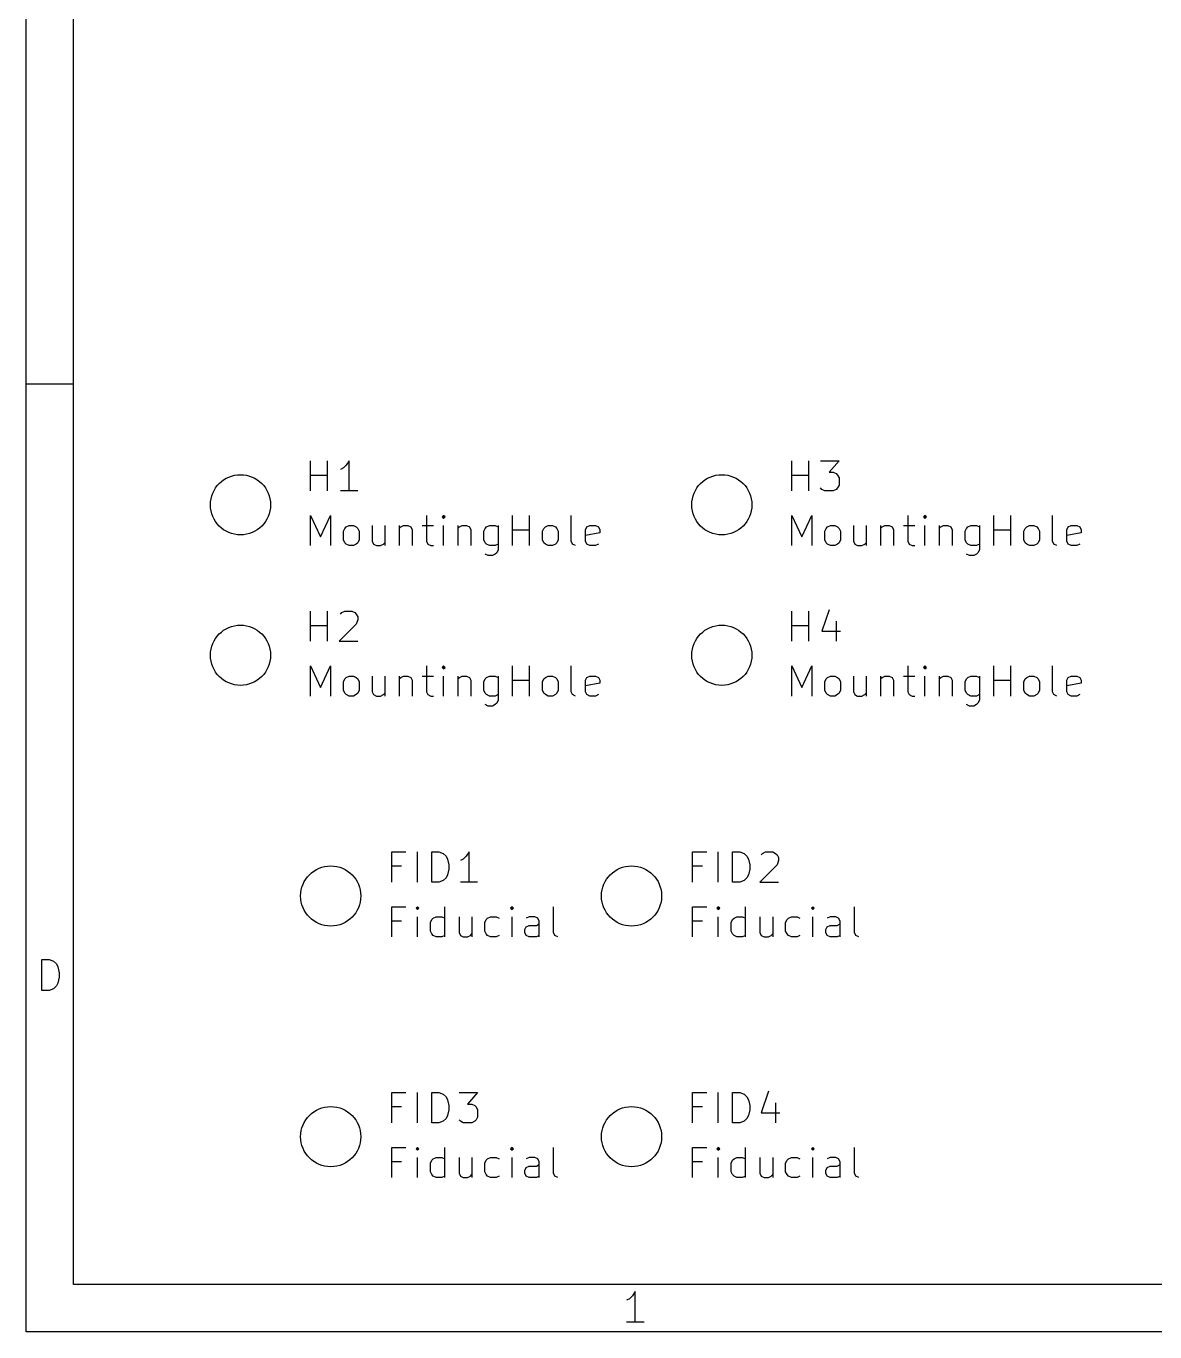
# Model space of a CAD drawing. Extents: x 0.4 to 11.3, y -7.9 to -0.4.
# Drawn here: x 0.394 to 2.27, y -7.874 to -5.705 of the extents above; entities that cross this region are included whole.
import ezdxf

# ---------------------------------------------------------------- set-up
doc = ezdxf.new("R2010")
doc.units = 0
doc.header["$MEASUREMENT"] = 0
doc.layers.add('CYAN2', color=4, linetype='CONTINUOUS')
doc.layers.add('RED2', color=1, linetype='CONTINUOUS')

msp = doc.modelspace()

# ---------------------------------------------------------------- linework, layer by layer
at = {"layer": 'CYAN2', "linetype": 'CONTINUOUS'}
for p, q in [((0.8663, -6.4768), (0.8663, -6.4268)), ((0.8949, -6.4768), (0.8949, -6.4268)), ((0.921, -6.4387), (0.9163, -6.4411)), ((0.9258, -6.4339), (0.921, -6.4387)), ((0.9306, -6.4268), (0.9258, -6.4339)), ((0.9306, -6.4768), (0.9306, -6.4268)), ((1.6663, -6.4768), (1.6663, -6.4268)), ((1.6949, -6.4768), (1.6949, -6.4268)), ((1.7139, -6.4268), (1.7449, -6.4268)), ((1.7449, -6.4268), (1.7282, -6.4459)), ((0.8663, -6.4506), (0.8949, -6.4506)), ((1.6663, -6.4506), (1.6949, -6.4506)), ((1.7282, -6.4459), (1.7353, -6.4459)), ((1.7353, -6.4459), (1.7401, -6.4482)), ((1.7401, -6.4482), (1.7425, -6.4506)), ((1.7425, -6.4506), (1.7449, -6.4554)), ((1.7449, -6.4554), (1.7449, -6.4673)), ((0.9449, -6.4768), (0.9163, -6.4768)), ((1.7163, -6.4744), (1.7139, -6.472)), ((1.721, -6.4768), (1.7163, -6.4744)), ((1.7353, -6.4768), (1.721, -6.4768)), ((1.7401, -6.4744), (1.7353, -6.4768)), ((1.7425, -6.472), (1.7401, -6.4744)), ((1.7449, -6.4673), (1.7425, -6.472)), ((0.8663, -6.5678), (0.8663, -6.5178)), ((0.8663, -6.5178), (0.8829, -6.5535)), ((0.8829, -6.5535), (0.8996, -6.5178)), ((0.8996, -6.5178), (0.8996, -6.5678)), ((1.0591, -6.5178), (1.0591, -6.5607)), ((1.0877, -6.5178), (1.0853, -6.5202)), ((1.0853, -6.5202), (1.0877, -6.5226)), ((1.0901, -6.5202), (1.0877, -6.5178)), ((1.0877, -6.5178), (1.0877, -6.5226)), ((1.0877, -6.5226), (1.0901, -6.5202)), ((1.202, -6.5678), (1.202, -6.5178)), ((1.2306, -6.5678), (1.2306, -6.5178)), ((1.2996, -6.5607), (1.2996, -6.5178)), ((1.6663, -6.5678), (1.6663, -6.5178)), ((1.6663, -6.5178), (1.6829, -6.5535)), ((1.6829, -6.5535), (1.6996, -6.5178)), ((1.6996, -6.5178), (1.6996, -6.5678)), ((1.8591, -6.5178), (1.8591, -6.5607)), ((1.8877, -6.5178), (1.8853, -6.5202)), ((1.8853, -6.5202), (1.8877, -6.5226)), ((1.8901, -6.5202), (1.8877, -6.5178)), ((1.8877, -6.5178), (1.8877, -6.5226)), ((1.8877, -6.5226), (1.8901, -6.5202)), ((2.002, -6.5678), (2.002, -6.5178)), ((2.0306, -6.5678), (2.0306, -6.5178)), ((2.0996, -6.5607), (2.0996, -6.5178)), ((0.921, -6.544), (0.9234, -6.5392)), ((0.921, -6.5583), (0.921, -6.544)), ((0.9234, -6.5392), (0.9258, -6.5369)), ((0.9258, -6.5369), (0.9306, -6.5345)), ((0.9306, -6.5345), (0.9377, -6.5345)), ((0.9377, -6.5345), (0.9425, -6.5369)), ((0.9425, -6.5369), (0.9449, -6.5392)), ((0.9449, -6.5392), (0.9472, -6.544)), ((0.9472, -6.544), (0.9472, -6.5583)), ((0.9687, -6.5345), (0.9687, -6.5607)), ((0.9901, -6.5345), (0.9901, -6.5678)), ((1.0139, -6.5345), (1.0139, -6.5678)), ((1.0139, -6.5392), (1.0163, -6.5369)), ((1.0163, -6.5369), (1.021, -6.5345)), ((1.021, -6.5345), (1.0282, -6.5345)), ((1.0282, -6.5345), (1.0329, -6.5369)), ((1.0329, -6.5369), (1.0353, -6.5416)), ((1.0353, -6.5416), (1.0353, -6.5678)), ((1.052, -6.5345), (1.071, -6.5345)), ((1.0877, -6.5678), (1.0877, -6.5345)), ((1.1115, -6.5345), (1.1115, -6.5678)), ((1.1115, -6.5392), (1.1139, -6.5369)), ((1.1139, -6.5369), (1.1187, -6.5345)), ((1.1187, -6.5345), (1.1258, -6.5345)), ((1.1258, -6.5345), (1.1306, -6.5369)), ((1.1306, -6.5369), (1.1329, -6.5416)), ((1.1329, -6.5416), (1.1329, -6.5678)), ((1.1544, -6.544), (1.1567, -6.5392)), ((1.1544, -6.5583), (1.1544, -6.544)), ((1.1567, -6.5392), (1.1591, -6.5369)), ((1.1591, -6.5369), (1.1639, -6.5345)), ((1.1639, -6.5345), (1.1734, -6.5345)), ((1.1734, -6.5345), (1.1782, -6.5369)), ((1.1782, -6.5345), (1.1782, -6.5749)), ((1.202, -6.5416), (1.2306, -6.5416)), ((1.252, -6.544), (1.2544, -6.5392)), ((1.252, -6.5583), (1.252, -6.544)), ((1.2544, -6.5392), (1.2567, -6.5369)), ((1.2567, -6.5369), (1.2615, -6.5345)), ((1.2615, -6.5345), (1.2687, -6.5345)), ((1.2687, -6.5345), (1.2734, -6.5369)), ((1.2734, -6.5369), (1.2758, -6.5392)), ((1.2758, -6.5392), (1.2782, -6.544)), ((1.2782, -6.544), (1.2782, -6.5583)), ((1.3234, -6.5416), (1.3258, -6.5369)), ((1.3234, -6.5607), (1.3234, -6.5416)), ((1.3472, -6.5464), (1.3234, -6.5511)), ((1.3258, -6.5369), (1.3306, -6.5345)), ((1.3306, -6.5345), (1.3401, -6.5345)), ((1.3401, -6.5345), (1.3448, -6.5369)), ((1.3448, -6.5369), (1.3472, -6.5416)), ((1.3472, -6.5416), (1.3472, -6.5464)), ((1.721, -6.544), (1.7234, -6.5392)), ((1.721, -6.5583), (1.721, -6.544)), ((1.7234, -6.5392), (1.7258, -6.5369)), ((1.7258, -6.5369), (1.7306, -6.5345)), ((1.7306, -6.5345), (1.7377, -6.5345)), ((1.7377, -6.5345), (1.7425, -6.5369)), ((1.7425, -6.5369), (1.7449, -6.5392)), ((1.7449, -6.5392), (1.7472, -6.544)), ((1.7472, -6.544), (1.7472, -6.5583)), ((1.7687, -6.5345), (1.7687, -6.5607)), ((1.7901, -6.5345), (1.7901, -6.5678)), ((1.8139, -6.5345), (1.8139, -6.5678)), ((1.8139, -6.5392), (1.8163, -6.5369)), ((1.8163, -6.5369), (1.821, -6.5345)), ((1.821, -6.5345), (1.8282, -6.5345)), ((1.8282, -6.5345), (1.8329, -6.5369)), ((1.8329, -6.5369), (1.8353, -6.5416)), ((1.8353, -6.5416), (1.8353, -6.5678)), ((1.852, -6.5345), (1.871, -6.5345)), ((1.8877, -6.5678), (1.8877, -6.5345)), ((1.9115, -6.5345), (1.9115, -6.5678)), ((1.9115, -6.5392), (1.9139, -6.5369)), ((1.9139, -6.5369), (1.9187, -6.5345)), ((1.9187, -6.5345), (1.9258, -6.5345)), ((1.9258, -6.5345), (1.9306, -6.5369)), ((1.9306, -6.5369), (1.9329, -6.5416)), ((1.9329, -6.5416), (1.9329, -6.5678)), ((1.9544, -6.544), (1.9567, -6.5392)), ((1.9544, -6.5583), (1.9544, -6.544)), ((1.9567, -6.5392), (1.9591, -6.5369)), ((1.9591, -6.5369), (1.9639, -6.5345)), ((1.9639, -6.5345), (1.9734, -6.5345)), ((1.9734, -6.5345), (1.9782, -6.5369)), ((1.9782, -6.5345), (1.9782, -6.5749)), ((2.002, -6.5416), (2.0306, -6.5416)), ((2.052, -6.544), (2.0544, -6.5392)), ((2.052, -6.5583), (2.052, -6.544)), ((2.0544, -6.5392), (2.0567, -6.5369)), ((2.0567, -6.5369), (2.0615, -6.5345)), ((2.0615, -6.5345), (2.0687, -6.5345)), ((2.0687, -6.5345), (2.0734, -6.5369)), ((2.0734, -6.5369), (2.0758, -6.5392)), ((2.0758, -6.5392), (2.0782, -6.544)), ((2.0782, -6.544), (2.0782, -6.5583)), ((2.1234, -6.5416), (2.1258, -6.5369)), ((2.1234, -6.5607), (2.1234, -6.5416)), ((2.1472, -6.5464), (2.1234, -6.5511)), ((2.1258, -6.5369), (2.1306, -6.5345)), ((2.1306, -6.5345), (2.1401, -6.5345)), ((2.1401, -6.5345), (2.1448, -6.5369)), ((2.1448, -6.5369), (2.1472, -6.5416)), ((2.1472, -6.5416), (2.1472, -6.5464)), ((0.9234, -6.563), (0.921, -6.5583)), ((0.9258, -6.5654), (0.9234, -6.563)), ((0.9306, -6.5678), (0.9258, -6.5654)), ((0.9377, -6.5678), (0.9306, -6.5678)), ((0.9425, -6.5654), (0.9377, -6.5678)), ((0.9449, -6.563), (0.9425, -6.5654)), ((0.9472, -6.5583), (0.9449, -6.563)), ((0.9687, -6.5607), (0.971, -6.5654)), ((0.971, -6.5654), (0.9758, -6.5678)), ((0.9758, -6.5678), (0.9829, -6.5678)), ((0.9829, -6.5678), (0.9877, -6.5654)), ((0.9877, -6.5654), (0.9901, -6.563)), ((1.0591, -6.5607), (1.0615, -6.5654)), ((1.0615, -6.5654), (1.0663, -6.5678)), ((1.0663, -6.5678), (1.071, -6.5678)), ((1.1567, -6.563), (1.1544, -6.5583)), ((1.1591, -6.5654), (1.1567, -6.563)), ((1.1639, -6.5678), (1.1591, -6.5654)), ((1.1734, -6.5678), (1.1639, -6.5678)), ((1.1782, -6.5654), (1.1734, -6.5678)), ((1.2544, -6.563), (1.252, -6.5583)), ((1.2567, -6.5654), (1.2544, -6.563)), ((1.2615, -6.5678), (1.2567, -6.5654)), ((1.2687, -6.5678), (1.2615, -6.5678)), ((1.2734, -6.5654), (1.2687, -6.5678)), ((1.2758, -6.563), (1.2734, -6.5654)), ((1.2782, -6.5583), (1.2758, -6.563)), ((1.302, -6.5654), (1.2996, -6.5607)), ((1.3067, -6.5678), (1.302, -6.5654)), ((1.3258, -6.5654), (1.3234, -6.5607)), ((1.3306, -6.5678), (1.3258, -6.5654)), ((1.3401, -6.5678), (1.3306, -6.5678)), ((1.3448, -6.5654), (1.3401, -6.5678)), ((1.7234, -6.563), (1.721, -6.5583)), ((1.7258, -6.5654), (1.7234, -6.563)), ((1.7306, -6.5678), (1.7258, -6.5654)), ((1.7377, -6.5678), (1.7306, -6.5678)), ((1.7425, -6.5654), (1.7377, -6.5678)), ((1.7449, -6.563), (1.7425, -6.5654)), ((1.7472, -6.5583), (1.7449, -6.563)), ((1.7687, -6.5607), (1.771, -6.5654)), ((1.771, -6.5654), (1.7758, -6.5678)), ((1.7758, -6.5678), (1.7829, -6.5678)), ((1.7829, -6.5678), (1.7877, -6.5654)), ((1.7877, -6.5654), (1.7901, -6.563)), ((1.8591, -6.5607), (1.8615, -6.5654)), ((1.8615, -6.5654), (1.8663, -6.5678)), ((1.8663, -6.5678), (1.871, -6.5678)), ((1.9567, -6.563), (1.9544, -6.5583)), ((1.9591, -6.5654), (1.9567, -6.563)), ((1.9639, -6.5678), (1.9591, -6.5654)), ((1.9734, -6.5678), (1.9639, -6.5678)), ((1.9782, -6.5654), (1.9734, -6.5678)), ((2.0544, -6.563), (2.052, -6.5583)), ((2.0567, -6.5654), (2.0544, -6.563)), ((2.0615, -6.5678), (2.0567, -6.5654)), ((2.0687, -6.5678), (2.0615, -6.5678)), ((2.0734, -6.5654), (2.0687, -6.5678)), ((2.0758, -6.563), (2.0734, -6.5654)), ((2.0782, -6.5583), (2.0758, -6.563)), ((2.102, -6.5654), (2.0996, -6.5607)), ((2.1067, -6.5678), (2.102, -6.5654)), ((2.1258, -6.5654), (2.1234, -6.5607)), ((2.1306, -6.5678), (2.1258, -6.5654)), ((2.1401, -6.5678), (2.1306, -6.5678)), ((2.1448, -6.5654), (2.1401, -6.5678)), ((1.1615, -6.5845), (1.1567, -6.5821)), ((1.1687, -6.5845), (1.1615, -6.5845)), ((1.1734, -6.5821), (1.1687, -6.5845)), ((1.1758, -6.5797), (1.1734, -6.5821)), ((1.1782, -6.5749), (1.1758, -6.5797)), ((1.9615, -6.5845), (1.9567, -6.5821)), ((1.9687, -6.5845), (1.9615, -6.5845)), ((1.9734, -6.5821), (1.9687, -6.5845)), ((1.9758, -6.5797), (1.9734, -6.5821)), ((1.9782, -6.5749), (1.9758, -6.5797)), ((0.8663, -6.7268), (0.8663, -6.6768)), ((0.8949, -6.7268), (0.8949, -6.6768)), ((0.9163, -6.6816), (0.9187, -6.6792)), ((0.9187, -6.6792), (0.9234, -6.6768)), ((0.9234, -6.6768), (0.9353, -6.6768)), ((0.9353, -6.6768), (0.9401, -6.6792)), ((0.9401, -6.6792), (0.9425, -6.6816)), ((0.9425, -6.6816), (0.9449, -6.6863)), ((1.6663, -6.7268), (1.6663, -6.6768)), ((1.6949, -6.7268), (1.6949, -6.6768)), ((1.7282, -6.6744), (1.7163, -6.7101)), ((0.8663, -6.7006), (0.8949, -6.7006)), ((0.9425, -6.6982), (0.9139, -6.7268)), ((0.9449, -6.6911), (0.9425, -6.6982)), ((0.9449, -6.6863), (0.9449, -6.6911)), ((1.6663, -6.7006), (1.6949, -6.7006)), ((1.7401, -6.6935), (1.7401, -6.7268)), ((1.7163, -6.7101), (1.7472, -6.7101)), ((0.9139, -6.7268), (0.9449, -6.7268)), ((0.8663, -6.8178), (0.8663, -6.7678)), ((0.8663, -6.7678), (0.8829, -6.8035)), ((0.8829, -6.8035), (0.8996, -6.7678)), ((0.8996, -6.7678), (0.8996, -6.8178)), ((1.0591, -6.7678), (1.0591, -6.8107)), ((1.0877, -6.7678), (1.0853, -6.7702)), ((1.0901, -6.7702), (1.0877, -6.7678)), ((1.0877, -6.7678), (1.0877, -6.7726)), ((1.202, -6.8178), (1.202, -6.7678)), ((1.2306, -6.8178), (1.2306, -6.7678)), ((1.2996, -6.8107), (1.2996, -6.7678)), ((1.6663, -6.8178), (1.6663, -6.7678)), ((1.6663, -6.7678), (1.6829, -6.8035)), ((1.6829, -6.8035), (1.6996, -6.7678)), ((1.6996, -6.7678), (1.6996, -6.8178)), ((1.8591, -6.7678), (1.8591, -6.8107)), ((1.8877, -6.7678), (1.8853, -6.7702)), ((1.8901, -6.7702), (1.8877, -6.7678)), ((1.8877, -6.7678), (1.8877, -6.7726)), ((2.002, -6.8178), (2.002, -6.7678)), ((2.0306, -6.8178), (2.0306, -6.7678)), ((2.0996, -6.8107), (2.0996, -6.7678)), ((0.921, -6.794), (0.9234, -6.7892)), ((0.9234, -6.7892), (0.9258, -6.7869)), ((0.9258, -6.7869), (0.9306, -6.7845)), ((0.9306, -6.7845), (0.9377, -6.7845)), ((0.9377, -6.7845), (0.9425, -6.7869)), ((0.9425, -6.7869), (0.9449, -6.7892)), ((0.9449, -6.7892), (0.9472, -6.794)), ((0.9687, -6.7845), (0.9687, -6.8107)), ((0.9901, -6.7845), (0.9901, -6.8178)), ((1.0139, -6.7845), (1.0139, -6.8178)), ((1.0139, -6.7892), (1.0163, -6.7869)), ((1.0163, -6.7869), (1.021, -6.7845)), ((1.021, -6.7845), (1.0282, -6.7845)), ((1.0282, -6.7845), (1.0329, -6.7869)), ((1.0329, -6.7869), (1.0353, -6.7916)), ((1.052, -6.7845), (1.071, -6.7845)), ((1.0853, -6.7702), (1.0877, -6.7726)), ((1.0877, -6.7726), (1.0901, -6.7702)), ((1.0877, -6.8178), (1.0877, -6.7845)), ((1.1115, -6.7845), (1.1115, -6.8178)), ((1.1115, -6.7892), (1.1139, -6.7869)), ((1.1139, -6.7869), (1.1187, -6.7845)), ((1.1187, -6.7845), (1.1258, -6.7845)), ((1.1258, -6.7845), (1.1306, -6.7869)), ((1.1306, -6.7869), (1.1329, -6.7916)), ((1.1544, -6.794), (1.1567, -6.7892)), ((1.1567, -6.7892), (1.1591, -6.7869)), ((1.1591, -6.7869), (1.1639, -6.7845)), ((1.1639, -6.7845), (1.1734, -6.7845)), ((1.1734, -6.7845), (1.1782, -6.7869)), ((1.1782, -6.7845), (1.1782, -6.8249)), ((1.252, -6.794), (1.2544, -6.7892)), ((1.2544, -6.7892), (1.2567, -6.7869)), ((1.2567, -6.7869), (1.2615, -6.7845)), ((1.2615, -6.7845), (1.2687, -6.7845)), ((1.2687, -6.7845), (1.2734, -6.7869)), ((1.2734, -6.7869), (1.2758, -6.7892)), ((1.2758, -6.7892), (1.2782, -6.794)), ((1.3234, -6.7916), (1.3258, -6.7869)), ((1.3258, -6.7869), (1.3306, -6.7845)), ((1.3306, -6.7845), (1.3401, -6.7845)), ((1.3401, -6.7845), (1.3448, -6.7869)), ((1.3448, -6.7869), (1.3472, -6.7916)), ((1.721, -6.794), (1.7234, -6.7892)), ((1.7234, -6.7892), (1.7258, -6.7869)), ((1.7258, -6.7869), (1.7306, -6.7845)), ((1.7306, -6.7845), (1.7377, -6.7845)), ((1.7377, -6.7845), (1.7425, -6.7869)), ((1.7425, -6.7869), (1.7449, -6.7892)), ((1.7449, -6.7892), (1.7472, -6.794)), ((1.7687, -6.7845), (1.7687, -6.8107)), ((1.7901, -6.7845), (1.7901, -6.8178)), ((1.8139, -6.7845), (1.8139, -6.8178)), ((1.8139, -6.7892), (1.8163, -6.7869)), ((1.8163, -6.7869), (1.821, -6.7845)), ((1.821, -6.7845), (1.8282, -6.7845)), ((1.8282, -6.7845), (1.8329, -6.7869)), ((1.8329, -6.7869), (1.8353, -6.7916)), ((1.852, -6.7845), (1.871, -6.7845)), ((1.8853, -6.7702), (1.8877, -6.7726)), ((1.8877, -6.7726), (1.8901, -6.7702)), ((1.8877, -6.8178), (1.8877, -6.7845)), ((1.9115, -6.7845), (1.9115, -6.8178)), ((1.9115, -6.7892), (1.9139, -6.7869)), ((1.9139, -6.7869), (1.9187, -6.7845)), ((1.9187, -6.7845), (1.9258, -6.7845)), ((1.9258, -6.7845), (1.9306, -6.7869)), ((1.9306, -6.7869), (1.9329, -6.7916)), ((1.9544, -6.794), (1.9567, -6.7892)), ((1.9567, -6.7892), (1.9591, -6.7869)), ((1.9591, -6.7869), (1.9639, -6.7845)), ((1.9639, -6.7845), (1.9734, -6.7845)), ((1.9734, -6.7845), (1.9782, -6.7869)), ((1.9782, -6.7845), (1.9782, -6.8249)), ((2.052, -6.794), (2.0544, -6.7892)), ((2.0544, -6.7892), (2.0567, -6.7869)), ((2.0567, -6.7869), (2.0615, -6.7845)), ((2.0615, -6.7845), (2.0687, -6.7845)), ((2.0687, -6.7845), (2.0734, -6.7869)), ((2.0734, -6.7869), (2.0758, -6.7892)), ((2.0758, -6.7892), (2.0782, -6.794)), ((2.1234, -6.7916), (2.1258, -6.7869)), ((2.1258, -6.7869), (2.1306, -6.7845)), ((2.1306, -6.7845), (2.1401, -6.7845)), ((2.1401, -6.7845), (2.1448, -6.7869)), ((2.1448, -6.7869), (2.1472, -6.7916)), ((0.921, -6.8083), (0.921, -6.794)), ((0.9234, -6.813), (0.921, -6.8083)), ((0.9472, -6.8083), (0.9449, -6.813)), ((0.9472, -6.794), (0.9472, -6.8083)), ((0.9687, -6.8107), (0.971, -6.8154)), ((1.0353, -6.7916), (1.0353, -6.8178)), ((1.0591, -6.8107), (1.0615, -6.8154)), ((1.1329, -6.7916), (1.1329, -6.8178)), ((1.1544, -6.8083), (1.1544, -6.794)), ((1.1567, -6.813), (1.1544, -6.8083)), ((1.202, -6.7916), (1.2306, -6.7916)), ((1.252, -6.8083), (1.252, -6.794)), ((1.2544, -6.813), (1.252, -6.8083)), ((1.2782, -6.8083), (1.2758, -6.813)), ((1.2782, -6.794), (1.2782, -6.8083)), ((1.302, -6.8154), (1.2996, -6.8107)), ((1.3234, -6.8107), (1.3234, -6.7916)), ((1.3472, -6.7964), (1.3234, -6.8011)), ((1.3258, -6.8154), (1.3234, -6.8107)), ((1.3472, -6.7916), (1.3472, -6.7964)), ((1.721, -6.8083), (1.721, -6.794)), ((1.7234, -6.813), (1.721, -6.8083)), ((1.7472, -6.8083), (1.7449, -6.813)), ((1.7472, -6.794), (1.7472, -6.8083)), ((1.7687, -6.8107), (1.771, -6.8154)), ((1.8353, -6.7916), (1.8353, -6.8178)), ((1.8591, -6.8107), (1.8615, -6.8154)), ((1.9329, -6.7916), (1.9329, -6.8178)), ((1.9544, -6.8083), (1.9544, -6.794)), ((1.9567, -6.813), (1.9544, -6.8083)), ((2.002, -6.7916), (2.0306, -6.7916)), ((2.052, -6.8083), (2.052, -6.794)), ((2.0544, -6.813), (2.052, -6.8083)), ((2.0782, -6.8083), (2.0758, -6.813)), ((2.0782, -6.794), (2.0782, -6.8083)), ((2.102, -6.8154), (2.0996, -6.8107)), ((2.1234, -6.8107), (2.1234, -6.7916)), ((2.1472, -6.7964), (2.1234, -6.8011)), ((2.1258, -6.8154), (2.1234, -6.8107)), ((2.1472, -6.7916), (2.1472, -6.7964)), ((0.9258, -6.8154), (0.9234, -6.813)), ((0.9306, -6.8178), (0.9258, -6.8154)), ((0.9377, -6.8178), (0.9306, -6.8178)), ((0.9425, -6.8154), (0.9377, -6.8178)), ((0.9449, -6.813), (0.9425, -6.8154)), ((0.971, -6.8154), (0.9758, -6.8178)), ((0.9758, -6.8178), (0.9829, -6.8178)), ((0.9829, -6.8178), (0.9877, -6.8154)), ((0.9877, -6.8154), (0.9901, -6.813)), ((1.0615, -6.8154), (1.0663, -6.8178)), ((1.0663, -6.8178), (1.071, -6.8178)), ((1.1591, -6.8154), (1.1567, -6.813)), ((1.1615, -6.8345), (1.1567, -6.8321)), ((1.1639, -6.8178), (1.1591, -6.8154)), ((1.1734, -6.8178), (1.1639, -6.8178)), ((1.1734, -6.8321), (1.1687, -6.8345)), ((1.1782, -6.8154), (1.1734, -6.8178)), ((1.1758, -6.8297), (1.1734, -6.8321)), ((1.1782, -6.8249), (1.1758, -6.8297)), ((1.2567, -6.8154), (1.2544, -6.813)), ((1.2615, -6.8178), (1.2567, -6.8154)), ((1.2687, -6.8178), (1.2615, -6.8178)), ((1.2734, -6.8154), (1.2687, -6.8178)), ((1.2758, -6.813), (1.2734, -6.8154)), ((1.3067, -6.8178), (1.302, -6.8154)), ((1.3306, -6.8178), (1.3258, -6.8154)), ((1.3401, -6.8178), (1.3306, -6.8178)), ((1.3448, -6.8154), (1.3401, -6.8178)), ((1.7258, -6.8154), (1.7234, -6.813)), ((1.7306, -6.8178), (1.7258, -6.8154)), ((1.7377, -6.8178), (1.7306, -6.8178)), ((1.7425, -6.8154), (1.7377, -6.8178)), ((1.7449, -6.813), (1.7425, -6.8154)), ((1.771, -6.8154), (1.7758, -6.8178)), ((1.7758, -6.8178), (1.7829, -6.8178)), ((1.7829, -6.8178), (1.7877, -6.8154)), ((1.7877, -6.8154), (1.7901, -6.813)), ((1.8615, -6.8154), (1.8663, -6.8178)), ((1.8663, -6.8178), (1.871, -6.8178)), ((1.9591, -6.8154), (1.9567, -6.813)), ((1.9615, -6.8345), (1.9567, -6.8321)), ((1.9639, -6.8178), (1.9591, -6.8154)), ((1.9734, -6.8178), (1.9639, -6.8178)), ((1.9734, -6.8321), (1.9687, -6.8345)), ((1.9782, -6.8154), (1.9734, -6.8178)), ((1.9758, -6.8297), (1.9734, -6.8321)), ((1.9782, -6.8249), (1.9758, -6.8297)), ((2.0567, -6.8154), (2.0544, -6.813)), ((2.0615, -6.8178), (2.0567, -6.8154)), ((2.0687, -6.8178), (2.0615, -6.8178)), ((2.0734, -6.8154), (2.0687, -6.8178)), ((2.0758, -6.813), (2.0734, -6.8154)), ((2.1067, -6.8178), (2.102, -6.8154)), ((2.1306, -6.8178), (2.1258, -6.8154)), ((2.1401, -6.8178), (2.1306, -6.8178)), ((2.1448, -6.8154), (2.1401, -6.8178)), ((1.1687, -6.8345), (1.1615, -6.8345)), ((1.9687, -6.8345), (1.9615, -6.8345)), ((1.0013, -7.1268), (1.0013, -7.0768)), ((1.0013, -7.0768), (1.0251, -7.0768)), ((1.0441, -7.1268), (1.0441, -7.0768)), ((1.0679, -7.1268), (1.0679, -7.0768)), ((1.0679, -7.0768), (1.0799, -7.0768)), ((1.0799, -7.0768), (1.087, -7.0792)), ((1.087, -7.0792), (1.0918, -7.0839)), ((1.0918, -7.0839), (1.0941, -7.0887)), ((1.0941, -7.0887), (1.0965, -7.0982)), ((1.1203, -7.0887), (1.1156, -7.0911)), ((1.1251, -7.0839), (1.1203, -7.0887)), ((1.1299, -7.0768), (1.1251, -7.0839)), ((1.1299, -7.1268), (1.1299, -7.0768)), ((1.5013, -7.1268), (1.5013, -7.0768)), ((1.5013, -7.0768), (1.5251, -7.0768)), ((1.5441, -7.1268), (1.5441, -7.0768)), ((1.5679, -7.1268), (1.5679, -7.0768)), ((1.5679, -7.0768), (1.5799, -7.0768)), ((1.5799, -7.0768), (1.587, -7.0792)), ((1.587, -7.0792), (1.5918, -7.0839)), ((1.5918, -7.0839), (1.5941, -7.0887)), ((1.5941, -7.0887), (1.5965, -7.0982)), ((1.6156, -7.0816), (1.6179, -7.0792)), ((1.6179, -7.0792), (1.6227, -7.0768)), ((1.6227, -7.0768), (1.6346, -7.0768)), ((1.6346, -7.0768), (1.6394, -7.0792)), ((1.6394, -7.0792), (1.6418, -7.0816)), ((1.6418, -7.0816), (1.6441, -7.0863)), ((1.6441, -7.0911), (1.6418, -7.0982)), ((1.6441, -7.0863), (1.6441, -7.0911)), ((1.0179, -7.1006), (1.0013, -7.1006)), ((1.0941, -7.1149), (1.0918, -7.1197)), ((1.0965, -7.1054), (1.0941, -7.1149)), ((1.0965, -7.0982), (1.0965, -7.1054)), ((1.5179, -7.1006), (1.5013, -7.1006)), ((1.5941, -7.1149), (1.5918, -7.1197)), ((1.5965, -7.1054), (1.5941, -7.1149)), ((1.5965, -7.0982), (1.5965, -7.1054)), ((1.6418, -7.0982), (1.6132, -7.1268)), ((1.0799, -7.1268), (1.0679, -7.1268)), ((1.087, -7.1244), (1.0799, -7.1268)), ((1.0918, -7.1197), (1.087, -7.1244)), ((1.1441, -7.1268), (1.1156, -7.1268)), ((1.5799, -7.1268), (1.5679, -7.1268)), ((1.587, -7.1244), (1.5799, -7.1268)), ((1.5918, -7.1197), (1.587, -7.1244)), ((1.6132, -7.1268), (1.6441, -7.1268)), ((1.0013, -7.2178), (1.0013, -7.1678)), ((1.0013, -7.1678), (1.0251, -7.1678)), ((1.0441, -7.1678), (1.0418, -7.1702)), ((1.0418, -7.1702), (1.0441, -7.1726)), ((1.0465, -7.1702), (1.0441, -7.1678)), ((1.0441, -7.1678), (1.0441, -7.1726)), ((1.0441, -7.1726), (1.0465, -7.1702)), ((1.0894, -7.2178), (1.0894, -7.1678)), ((1.2013, -7.1678), (1.1989, -7.1702)), ((1.1989, -7.1702), (1.2013, -7.1726)), ((1.2037, -7.1702), (1.2013, -7.1678)), ((1.2013, -7.1678), (1.2013, -7.1726)), ((1.2013, -7.1726), (1.2037, -7.1702)), ((1.2703, -7.2107), (1.2703, -7.1678)), ((1.5013, -7.2178), (1.5013, -7.1678)), ((1.5013, -7.1678), (1.5251, -7.1678)), ((1.5441, -7.1678), (1.5418, -7.1702)), ((1.5418, -7.1702), (1.5441, -7.1726)), ((1.5465, -7.1702), (1.5441, -7.1678)), ((1.5441, -7.1678), (1.5441, -7.1726)), ((1.5441, -7.1726), (1.5465, -7.1702)), ((1.5894, -7.2178), (1.5894, -7.1678)), ((1.7013, -7.1678), (1.6989, -7.1702)), ((1.6989, -7.1702), (1.7013, -7.1726)), ((1.7037, -7.1702), (1.7013, -7.1678)), ((1.7013, -7.1678), (1.7013, -7.1726)), ((1.7013, -7.1726), (1.7037, -7.1702)), ((1.7703, -7.2107), (1.7703, -7.1678)), ((1.0179, -7.1916), (1.0013, -7.1916)), ((1.0441, -7.2178), (1.0441, -7.1845)), ((1.0656, -7.194), (1.0679, -7.1892)), ((1.0656, -7.2083), (1.0656, -7.194)), ((1.0679, -7.1892), (1.0703, -7.1869)), ((1.0703, -7.1869), (1.0751, -7.1845)), ((1.0751, -7.1845), (1.0846, -7.1845)), ((1.0846, -7.1845), (1.0894, -7.1869)), ((1.1132, -7.1845), (1.1132, -7.2107)), ((1.1346, -7.1845), (1.1346, -7.2178)), ((1.156, -7.194), (1.1584, -7.1892)), ((1.156, -7.2083), (1.156, -7.194)), ((1.1584, -7.1892), (1.1608, -7.1869)), ((1.1608, -7.1869), (1.1656, -7.1845)), ((1.1656, -7.1845), (1.1751, -7.1845)), ((1.1751, -7.1845), (1.1799, -7.1869)), ((1.2013, -7.2178), (1.2013, -7.1845)), ((1.2227, -7.2059), (1.2251, -7.2011)), ((1.2299, -7.1845), (1.2251, -7.1869)), ((1.2251, -7.2011), (1.2299, -7.1988)), ((1.2394, -7.1845), (1.2299, -7.1845)), ((1.2299, -7.1988), (1.2418, -7.1988)), ((1.2441, -7.1869), (1.2394, -7.1845)), ((1.2418, -7.1988), (1.2465, -7.1964)), ((1.2465, -7.1916), (1.2441, -7.1869)), ((1.2465, -7.2178), (1.2465, -7.1916)), ((1.5179, -7.1916), (1.5013, -7.1916)), ((1.5441, -7.2178), (1.5441, -7.1845)), ((1.5656, -7.194), (1.5679, -7.1892)), ((1.5656, -7.2083), (1.5656, -7.194)), ((1.5679, -7.1892), (1.5703, -7.1869)), ((1.5703, -7.1869), (1.5751, -7.1845)), ((1.5751, -7.1845), (1.5846, -7.1845)), ((1.5846, -7.1845), (1.5894, -7.1869)), ((1.6132, -7.1845), (1.6132, -7.2107)), ((1.6346, -7.1845), (1.6346, -7.2178)), ((1.656, -7.194), (1.6584, -7.1892)), ((1.656, -7.2083), (1.656, -7.194)), ((1.6584, -7.1892), (1.6608, -7.1869)), ((1.6608, -7.1869), (1.6656, -7.1845)), ((1.6656, -7.1845), (1.6751, -7.1845)), ((1.6751, -7.1845), (1.6799, -7.1869)), ((1.7013, -7.2178), (1.7013, -7.1845)), ((1.7227, -7.2059), (1.7251, -7.2011)), ((1.7299, -7.1845), (1.7251, -7.1869)), ((1.7251, -7.2011), (1.7299, -7.1988)), ((1.7394, -7.1845), (1.7299, -7.1845)), ((1.7299, -7.1988), (1.7418, -7.1988)), ((1.7441, -7.1869), (1.7394, -7.1845)), ((1.7418, -7.1988), (1.7465, -7.1964)), ((1.7465, -7.1916), (1.7441, -7.1869)), ((1.7465, -7.2178), (1.7465, -7.1916)), ((1.0679, -7.213), (1.0656, -7.2083)), ((1.0703, -7.2154), (1.0679, -7.213)), ((1.0751, -7.2178), (1.0703, -7.2154)), ((1.0846, -7.2178), (1.0751, -7.2178)), ((1.0894, -7.2154), (1.0846, -7.2178)), ((1.1132, -7.2107), (1.1156, -7.2154)), ((1.1156, -7.2154), (1.1203, -7.2178)), ((1.1203, -7.2178), (1.1275, -7.2178)), ((1.1275, -7.2178), (1.1322, -7.2154)), ((1.1322, -7.2154), (1.1346, -7.213)), ((1.1584, -7.213), (1.156, -7.2083)), ((1.1608, -7.2154), (1.1584, -7.213)), ((1.1656, -7.2178), (1.1608, -7.2154)), ((1.1751, -7.2178), (1.1656, -7.2178)), ((1.1799, -7.2154), (1.1751, -7.2178)), ((1.2227, -7.2107), (1.2227, -7.2059)), ((1.2251, -7.2154), (1.2227, -7.2107)), ((1.2299, -7.2178), (1.2251, -7.2154)), ((1.2418, -7.2178), (1.2299, -7.2178)), ((1.2465, -7.2154), (1.2418, -7.2178)), ((1.2727, -7.2154), (1.2703, -7.2107)), ((1.2775, -7.2178), (1.2727, -7.2154)), ((1.5679, -7.213), (1.5656, -7.2083)), ((1.5703, -7.2154), (1.5679, -7.213)), ((1.5751, -7.2178), (1.5703, -7.2154)), ((1.5846, -7.2178), (1.5751, -7.2178)), ((1.5894, -7.2154), (1.5846, -7.2178)), ((1.6132, -7.2107), (1.6156, -7.2154)), ((1.6156, -7.2154), (1.6203, -7.2178)), ((1.6203, -7.2178), (1.6275, -7.2178)), ((1.6275, -7.2178), (1.6322, -7.2154)), ((1.6322, -7.2154), (1.6346, -7.213)), ((1.6584, -7.213), (1.656, -7.2083)), ((1.6608, -7.2154), (1.6584, -7.213)), ((1.6656, -7.2178), (1.6608, -7.2154)), ((1.6751, -7.2178), (1.6656, -7.2178)), ((1.6799, -7.2154), (1.6751, -7.2178)), ((1.7227, -7.2107), (1.7227, -7.2059)), ((1.7251, -7.2154), (1.7227, -7.2107)), ((1.7299, -7.2178), (1.7251, -7.2154)), ((1.7418, -7.2178), (1.7299, -7.2178)), ((1.7465, -7.2154), (1.7418, -7.2178)), ((1.7727, -7.2154), (1.7703, -7.2107)), ((1.7775, -7.2178), (1.7727, -7.2154)), ((1.0013, -7.5268), (1.0013, -7.4768)), ((1.0013, -7.4768), (1.0251, -7.4768)), ((1.0441, -7.5268), (1.0441, -7.4768)), ((1.0679, -7.5268), (1.0679, -7.4768)), ((1.0679, -7.4768), (1.0799, -7.4768)), ((1.0799, -7.4768), (1.087, -7.4792)), ((1.087, -7.4792), (1.0918, -7.4839)), ((1.0918, -7.4839), (1.0941, -7.4887)), ((1.1132, -7.4768), (1.1441, -7.4768)), ((1.1441, -7.4768), (1.1275, -7.4959)), ((1.5013, -7.5268), (1.5013, -7.4768)), ((1.5013, -7.4768), (1.5251, -7.4768)), ((1.5441, -7.5268), (1.5441, -7.4768)), ((1.5679, -7.5268), (1.5679, -7.4768)), ((1.5679, -7.4768), (1.5799, -7.4768)), ((1.5799, -7.4768), (1.587, -7.4792)), ((1.587, -7.4792), (1.5918, -7.4839)), ((1.5918, -7.4839), (1.5941, -7.4887)), ((1.6275, -7.4744), (1.6156, -7.5101)), ((1.0179, -7.5006), (1.0013, -7.5006)), ((1.0941, -7.4887), (1.0965, -7.4982)), ((1.0965, -7.5054), (1.0941, -7.5149)), ((1.0965, -7.4982), (1.0965, -7.5054)), ((1.1275, -7.4959), (1.1346, -7.4959)), ((1.1346, -7.4959), (1.1394, -7.4982)), ((1.1394, -7.4982), (1.1418, -7.5006)), ((1.1418, -7.5006), (1.1441, -7.5054)), ((1.1441, -7.5054), (1.1441, -7.5173)), ((1.5179, -7.5006), (1.5013, -7.5006)), ((1.5941, -7.4887), (1.5965, -7.4982)), ((1.5965, -7.5054), (1.5941, -7.5149)), ((1.5965, -7.4982), (1.5965, -7.5054)), ((1.6394, -7.4935), (1.6394, -7.5268)), ((1.0799, -7.5268), (1.0679, -7.5268)), ((1.087, -7.5244), (1.0799, -7.5268)), ((1.0918, -7.5197), (1.087, -7.5244)), ((1.0941, -7.5149), (1.0918, -7.5197)), ((1.1156, -7.5244), (1.1132, -7.522)), ((1.1203, -7.5268), (1.1156, -7.5244)), ((1.1346, -7.5268), (1.1203, -7.5268)), ((1.1394, -7.5244), (1.1346, -7.5268)), ((1.1418, -7.522), (1.1394, -7.5244)), ((1.1441, -7.5173), (1.1418, -7.522)), ((1.5799, -7.5268), (1.5679, -7.5268)), ((1.587, -7.5244), (1.5799, -7.5268)), ((1.5918, -7.5197), (1.587, -7.5244)), ((1.5941, -7.5149), (1.5918, -7.5197)), ((1.6156, -7.5101), (1.6465, -7.5101)), ((1.0013, -7.6178), (1.0013, -7.5678)), ((1.0013, -7.5678), (1.0251, -7.5678)), ((1.0441, -7.5678), (1.0418, -7.5702)), ((1.0418, -7.5702), (1.0441, -7.5726)), ((1.0465, -7.5702), (1.0441, -7.5678)), ((1.0441, -7.5678), (1.0441, -7.5726)), ((1.0441, -7.5726), (1.0465, -7.5702)), ((1.0894, -7.6178), (1.0894, -7.5678)), ((1.2013, -7.5678), (1.1989, -7.5702)), ((1.1989, -7.5702), (1.2013, -7.5726)), ((1.2037, -7.5702), (1.2013, -7.5678)), ((1.2013, -7.5678), (1.2013, -7.5726)), ((1.2013, -7.5726), (1.2037, -7.5702)), ((1.2703, -7.6107), (1.2703, -7.5678)), ((1.5013, -7.6178), (1.5013, -7.5678)), ((1.5013, -7.5678), (1.5251, -7.5678)), ((1.5441, -7.5678), (1.5418, -7.5702)), ((1.5418, -7.5702), (1.5441, -7.5726)), ((1.5465, -7.5702), (1.5441, -7.5678)), ((1.5441, -7.5678), (1.5441, -7.5726)), ((1.5441, -7.5726), (1.5465, -7.5702)), ((1.5894, -7.6178), (1.5894, -7.5678)), ((1.7013, -7.5678), (1.6989, -7.5702)), ((1.6989, -7.5702), (1.7013, -7.5726)), ((1.7037, -7.5702), (1.7013, -7.5678)), ((1.7013, -7.5678), (1.7013, -7.5726)), ((1.7013, -7.5726), (1.7037, -7.5702)), ((1.7703, -7.6107), (1.7703, -7.5678)), ((1.0179, -7.5916), (1.0013, -7.5916)), ((1.0441, -7.6178), (1.0441, -7.5845)), ((1.0656, -7.594), (1.0679, -7.5892)), ((1.0679, -7.5892), (1.0703, -7.5869)), ((1.0703, -7.5869), (1.0751, -7.5845)), ((1.0751, -7.5845), (1.0846, -7.5845)), ((1.0846, -7.5845), (1.0894, -7.5869)), ((1.1132, -7.5845), (1.1132, -7.6107)), ((1.1346, -7.5845), (1.1346, -7.6178)), ((1.156, -7.594), (1.1584, -7.5892)), ((1.1584, -7.5892), (1.1608, -7.5869)), ((1.1608, -7.5869), (1.1656, -7.5845)), ((1.1656, -7.5845), (1.1751, -7.5845)), ((1.1751, -7.5845), (1.1799, -7.5869)), ((1.2013, -7.6178), (1.2013, -7.5845)), ((1.2299, -7.5845), (1.2251, -7.5869)), ((1.2394, -7.5845), (1.2299, -7.5845)), ((1.2441, -7.5869), (1.2394, -7.5845)), ((1.2465, -7.5916), (1.2441, -7.5869)), ((1.2465, -7.6178), (1.2465, -7.5916)), ((1.5179, -7.5916), (1.5013, -7.5916)), ((1.5441, -7.6178), (1.5441, -7.5845)), ((1.5656, -7.594), (1.5679, -7.5892)), ((1.5679, -7.5892), (1.5703, -7.5869)), ((1.5703, -7.5869), (1.5751, -7.5845)), ((1.5751, -7.5845), (1.5846, -7.5845)), ((1.5846, -7.5845), (1.5894, -7.5869)), ((1.6132, -7.5845), (1.6132, -7.6107)), ((1.6346, -7.5845), (1.6346, -7.6178)), ((1.656, -7.594), (1.6584, -7.5892)), ((1.6584, -7.5892), (1.6608, -7.5869)), ((1.6608, -7.5869), (1.6656, -7.5845)), ((1.6656, -7.5845), (1.6751, -7.5845)), ((1.6751, -7.5845), (1.6799, -7.5869)), ((1.7013, -7.6178), (1.7013, -7.5845)), ((1.7299, -7.5845), (1.7251, -7.5869)), ((1.7394, -7.5845), (1.7299, -7.5845)), ((1.7441, -7.5869), (1.7394, -7.5845)), ((1.7465, -7.5916), (1.7441, -7.5869)), ((1.7465, -7.6178), (1.7465, -7.5916)), ((1.0656, -7.6083), (1.0656, -7.594)), ((1.0679, -7.613), (1.0656, -7.6083)), ((1.0703, -7.6154), (1.0679, -7.613)), ((1.0751, -7.6178), (1.0703, -7.6154)), ((1.0894, -7.6154), (1.0846, -7.6178)), ((1.1132, -7.6107), (1.1156, -7.6154)), ((1.1156, -7.6154), (1.1203, -7.6178)), ((1.1275, -7.6178), (1.1322, -7.6154)), ((1.1322, -7.6154), (1.1346, -7.613)), ((1.156, -7.6083), (1.156, -7.594)), ((1.1584, -7.613), (1.156, -7.6083)), ((1.1608, -7.6154), (1.1584, -7.613)), ((1.1656, -7.6178), (1.1608, -7.6154)), ((1.1799, -7.6154), (1.1751, -7.6178)), ((1.2227, -7.6059), (1.2251, -7.6011)), ((1.2227, -7.6107), (1.2227, -7.6059)), ((1.2251, -7.6154), (1.2227, -7.6107)), ((1.2251, -7.6011), (1.2299, -7.5988)), ((1.2299, -7.6178), (1.2251, -7.6154)), ((1.2299, -7.5988), (1.2418, -7.5988)), ((1.2418, -7.5988), (1.2465, -7.5964)), ((1.2465, -7.6154), (1.2418, -7.6178)), ((1.2727, -7.6154), (1.2703, -7.6107)), ((1.2775, -7.6178), (1.2727, -7.6154)), ((1.5656, -7.6083), (1.5656, -7.594)), ((1.5679, -7.613), (1.5656, -7.6083)), ((1.5703, -7.6154), (1.5679, -7.613)), ((1.5751, -7.6178), (1.5703, -7.6154)), ((1.5894, -7.6154), (1.5846, -7.6178)), ((1.6132, -7.6107), (1.6156, -7.6154)), ((1.6156, -7.6154), (1.6203, -7.6178)), ((1.6275, -7.6178), (1.6322, -7.6154)), ((1.6322, -7.6154), (1.6346, -7.613)), ((1.656, -7.6083), (1.656, -7.594)), ((1.6584, -7.613), (1.656, -7.6083)), ((1.6608, -7.6154), (1.6584, -7.613)), ((1.6656, -7.6178), (1.6608, -7.6154)), ((1.6799, -7.6154), (1.6751, -7.6178)), ((1.7227, -7.6059), (1.7251, -7.6011)), ((1.7227, -7.6107), (1.7227, -7.6059)), ((1.7251, -7.6154), (1.7227, -7.6107)), ((1.7251, -7.6011), (1.7299, -7.5988)), ((1.7299, -7.6178), (1.7251, -7.6154)), ((1.7299, -7.5988), (1.7418, -7.5988)), ((1.7418, -7.5988), (1.7465, -7.5964)), ((1.7465, -7.6154), (1.7418, -7.6178)), ((1.7727, -7.6154), (1.7703, -7.6107)), ((1.7775, -7.6178), (1.7727, -7.6154)), ((1.0846, -7.6178), (1.0751, -7.6178)), ((1.1203, -7.6178), (1.1275, -7.6178)), ((1.1751, -7.6178), (1.1656, -7.6178)), ((1.2418, -7.6178), (1.2299, -7.6178)), ((1.5846, -7.6178), (1.5751, -7.6178)), ((1.6203, -7.6178), (1.6275, -7.6178)), ((1.6751, -7.6178), (1.6656, -7.6178)), ((1.7418, -7.6178), (1.7299, -7.6178))]:
    msp.add_line(p, q, dxfattribs=at)
at = {"layer": 'RED2', "linetype": 'CONTINUOUS'}
for p, q in [((0.3937, -7.8743), (0.3937, -0.3937)), ((0.4724, -7.7956), (0.4724, -0.4724)), ((0.3937, -6.2992), (0.4724, -6.2992)), ((0.4197, -7.3068), (0.4197, -7.2557)), ((0.4197, -7.2557), (0.4319, -7.2557)), ((0.4319, -7.2557), (0.4392, -7.2581)), ((0.4392, -7.2581), (0.444, -7.263)), ((0.444, -7.263), (0.4465, -7.2678)), ((0.4465, -7.2678), (0.4489, -7.2776)), ((0.4489, -7.2849), (0.4465, -7.2946)), ((0.4489, -7.2776), (0.4489, -7.2849)), ((0.4319, -7.3068), (0.4197, -7.3068)), ((0.4392, -7.3044), (0.4319, -7.3068)), ((0.444, -7.2995), (0.4392, -7.3044)), ((0.4465, -7.2946), (0.444, -7.2995)), ((11.2206, -7.7956), (0.4724, -7.7956)), ((1.4062, -7.8071), (1.4013, -7.8144)), ((1.4062, -7.8583), (1.4062, -7.8071)), ((1.3965, -7.8193), (1.3916, -7.8217)), ((1.4013, -7.8144), (1.3965, -7.8193)), ((11.2993, -7.8743), (0.3937, -7.8743)), ((1.4208, -7.8583), (1.3916, -7.8583))]:
    msp.add_line(p, q, dxfattribs=at)
at = {"layer": 'RED2'}
for centre in [(0.75, -6.5), (1.55, -6.5), (0.75, -6.75), (1.55, -6.75), (0.9, -7.15), (1.4, -7.15), (0.9, -7.55), (1.4, -7.55)]:
    msp.add_circle(centre, 0.05, dxfattribs=at)

doc.saveas('drawing.dxf')
